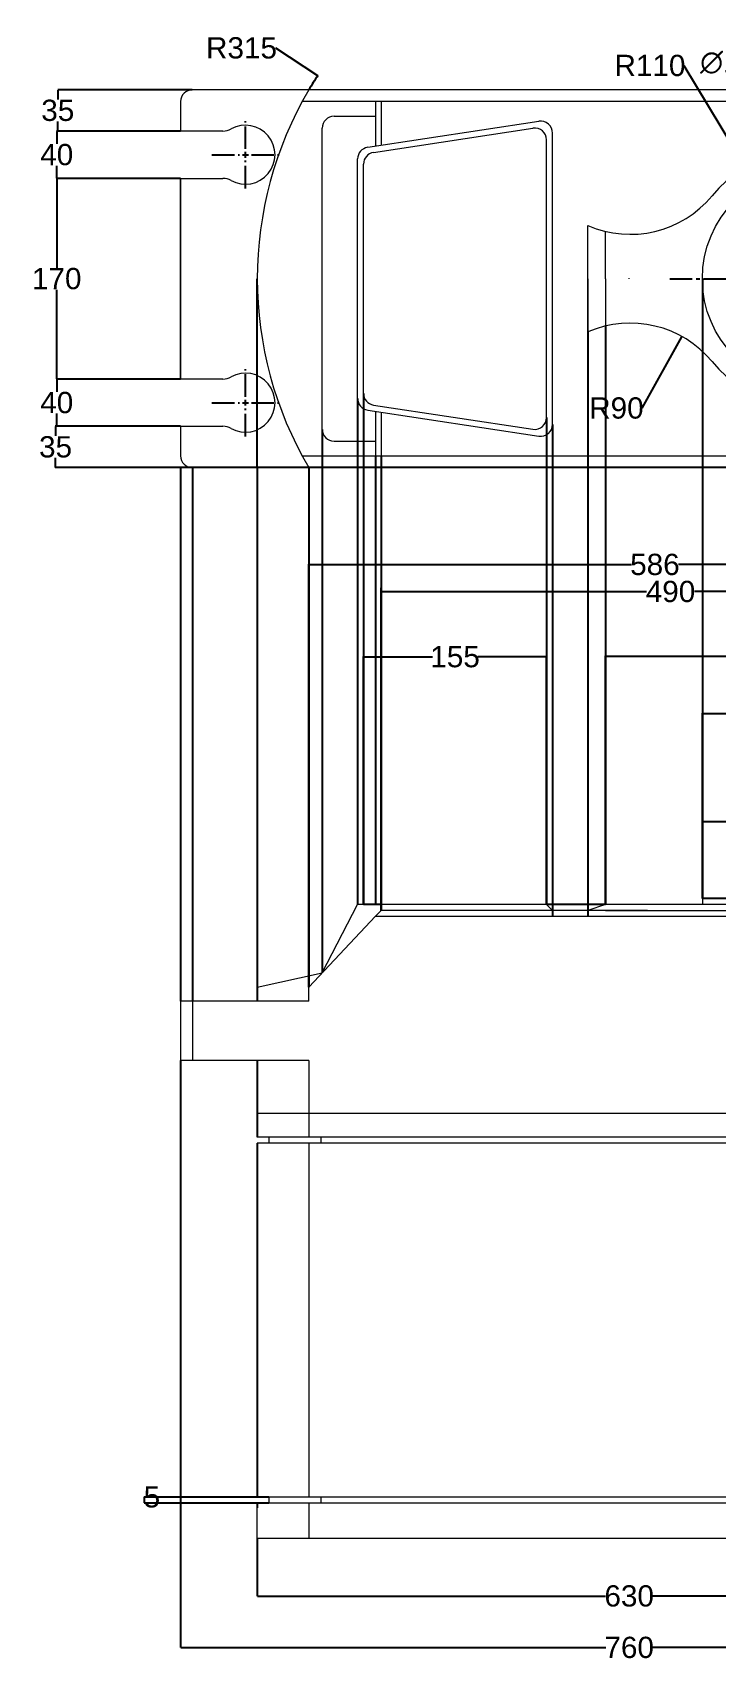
# Model space of a CAD drawing. Header units: millimetres. Extents: x -885 to 4638, y -1011 to 3687.
# Drawn here: x -885 to -306, y -1011 to 368 of the extents above; entities that cross this region are included whole.
import ezdxf

# ---------------------------------------------------------------- set-up
doc = ezdxf.new("R2010")
doc.units = ezdxf.units.MM
doc.linetypes.add('CENTER2', pattern=[28.575, 19.05, -3.175, 3.175, -3.175])
doc.layers.get('0').update_dxf_attribs({"lineweight": 20})
doc.layers.get('Defpoints').update_dxf_attribs({"color": 1})
doc.layers.add('Constructions', color=2, linetype='Continuous')
doc.layers.add('Dimensions', color=4, linetype='Continuous')
doc.layers.add('Projection Angle', color=5, linetype='Continuous', lineweight=25)
doc.styles.get("Standard").update_dxf_attribs({"font": 'arial.ttf'})
doc.dimstyles.get("Standard").update_dxf_attribs({"dimtxt": 18, "dimasz": 0.18, "dimexe": 0.18, "dimexo": 0.0625, "dimgap": 0.09, "dimtad": 0, "dimtih": 1, "dimtoh": 1, "dimdec": 0, "dimzin": 0, "dimdsep": 46, "dimtxsty": 'Standard', "dimcen": 0.09, "dimadec": 0, "dimazin": 0, "dimtfac": 1, "dimtdec": 0, "dimtofl": 0, "dimtmove": 0, "dimatfit": 3, "dimfxl": 1, "dimtolj": 1, "dimtzin": 0, "dimarcsym": 0})

# ---------------------------------------------------------------- blocks, each defined once
blk = doc.blocks.new('*D6')
at = {"layer": 'Defpoints', "color": 0, "transparency": 16777216}
for p in [(-335.3, 111.1), (-379.1, 32.3)]:
    blk.add_point(p, dxfattribs=at)
at = {"layer": 'Dimensions', "color": 0, "lineweight": -2, "transparency": 16777216}
for p, q in [((-369, 50.4), (-335.4, 110.9)), ((-369.2, 50.4), (-369, 50.4))]:
    blk.add_line(p, q, dxfattribs=at)
at = {"layer": 'Dimensions', "color": 0, "transparency": 16777216}
blk.add_solid([(-335.4, 110.9), (-335.3, 110.9), (-335.3, 111.1)], dxfattribs=at)
at = {"layer": 'Dimensions', "color": 0, "transparency": 16777216, "insert": (-390.8, 50.4), "char_height": 18, "attachment_point": 5}
blk.add_mtext('\\A1;R90', dxfattribs=at)
blk = doc.blocks.new('*D7')
at = {"layer": 'Defpoints', "color": 0, "transparency": 16777216}
for p in [(-760, 285), (-864.9, 245), (-760, 245)]:
    blk.add_point(p, dxfattribs=at)
at = {"layer": 'Dimensions', "color": 0, "lineweight": -2, "transparency": 16777216}
for p, q in [((-760.1, 285), (-865.1, 285)), ((-864.9, 284.8), (-864.9, 274.3)), ((-864.9, 245.2), (-864.9, 255.7)), ((-760.1, 245), (-865.1, 245))]:
    blk.add_line(p, q, dxfattribs=at)
at = {"layer": 'Dimensions', "color": 0, "transparency": 16777216}
for points in [[(-865, 284.8), (-864.9, 284.8), (-864.9, 285)], [(-865, 245.2), (-864.9, 245.2), (-864.9, 245)]]:
    blk.add_solid(points, dxfattribs=at)
at = {"layer": 'Dimensions', "color": 0, "transparency": 16777216, "insert": (-864.9, 265), "char_height": 18, "attachment_point": 5}
blk.add_mtext('\\A1;40', dxfattribs=at)
blk = doc.blocks.new('*D8')
at = {"layer": 'Defpoints', "color": 0, "transparency": 16777216}
for p in [(-750, 320), (-864, 285), (-760, 285)]:
    blk.add_point(p, dxfattribs=at)
at = {"layer": 'Dimensions', "color": 0, "lineweight": -2, "transparency": 16777216}
for p, q in [((-750.1, 320), (-864.1, 320)), ((-864, 319.8), (-864, 311.8)), ((-864, 285.2), (-864, 293.2)), ((-760.1, 285), (-864.1, 285))]:
    blk.add_line(p, q, dxfattribs=at)
at = {"layer": 'Dimensions', "color": 0, "transparency": 16777216}
for points in [[(-864, 319.8), (-863.9, 319.8), (-864, 320)], [(-864, 285.2), (-863.9, 285.2), (-864, 285)]]:
    blk.add_solid(points, dxfattribs=at)
at = {"layer": 'Dimensions', "color": 0, "transparency": 16777216, "insert": (-864, 302.5), "char_height": 18, "attachment_point": 5}
blk.add_mtext('\\A1;35', dxfattribs=at)
blk = doc.blocks.new('*D9')
at = {"layer": 'Defpoints', "color": 0, "transparency": 16777216}
for p in [(-864.9, 245), (-760, 245), (-760, 75)]:
    blk.add_point(p, dxfattribs=at)
at = {"layer": 'Dimensions', "color": 0, "lineweight": -2, "transparency": 16777216}
for p, q in [((-760.1, 245), (-865.1, 245)), ((-864.9, 244.8), (-864.9, 169.3)), ((-864.9, 75.2), (-864.9, 150.7)), ((-760.1, 75), (-865.1, 75))]:
    blk.add_line(p, q, dxfattribs=at)
at = {"layer": 'Dimensions', "color": 0, "transparency": 16777216}
for points in [[(-865, 244.8), (-864.9, 244.8), (-864.9, 245)], [(-865, 75.2), (-864.9, 75.2), (-864.9, 75)]]:
    blk.add_solid(points, dxfattribs=at)
at = {"layer": 'Dimensions', "color": 0, "transparency": 16777216, "insert": (-864.9, 160), "char_height": 18, "attachment_point": 5}
blk.add_mtext('\\A1;170', dxfattribs=at)
blk = doc.blocks.new('*D10')
at = {"layer": 'Defpoints', "color": 0, "transparency": 16777216}
for p in [(-760, 75), (-864.9, 35), (-760, 35)]:
    blk.add_point(p, dxfattribs=at)
at = {"layer": 'Dimensions', "color": 0, "lineweight": -2, "transparency": 16777216}
for p, q in [((-760.1, 75), (-865.1, 75)), ((-864.9, 74.8), (-864.9, 64.3)), ((-864.9, 35.2), (-864.9, 45.7)), ((-760.1, 35), (-865.1, 35))]:
    blk.add_line(p, q, dxfattribs=at)
at = {"layer": 'Dimensions', "color": 0, "transparency": 16777216}
for points in [[(-865, 74.8), (-864.9, 74.8), (-864.9, 75)], [(-865, 35.2), (-864.9, 35.2), (-864.9, 35)]]:
    blk.add_solid(points, dxfattribs=at)
at = {"layer": 'Dimensions', "color": 0, "transparency": 16777216, "insert": (-864.9, 55), "char_height": 18, "attachment_point": 5}
blk.add_mtext('\\A1;40', dxfattribs=at)
blk = doc.blocks.new('*D11')
at = {"layer": 'Defpoints', "color": 0, "transparency": 16777216}
for p in [(-760, 35), (-750, 0), (-865.9, 0)]:
    blk.add_point(p, dxfattribs=at)
at = {"layer": 'Dimensions', "color": 0, "lineweight": -2, "transparency": 16777216}
for p, q in [((-760.1, 35), (-866.1, 35)), ((-865.9, 34.8), (-865.9, 26.8)), ((-750.1, 0), (-866.1, 0)), ((-865.9, 0.2), (-865.9, 8.2))]:
    blk.add_line(p, q, dxfattribs=at)
at = {"layer": 'Dimensions', "color": 0, "transparency": 16777216}
for points in [[(-865.9, 34.8), (-865.8, 34.8), (-865.9, 35)], [(-865.9, 0.2), (-865.8, 0.2), (-865.9, 0)]]:
    blk.add_solid(points, dxfattribs=at)
at = {"layer": 'Dimensions', "color": 0, "transparency": 16777216, "insert": (-865.9, 17.5), "char_height": 18, "attachment_point": 5}
blk.add_mtext('\\A1;35', dxfattribs=at)
blk = doc.blocks.new('*D15')
at = {"layer": 'Defpoints', "color": 0, "transparency": 16777216}
for p in [(-242.1, 251.4), (-207.9, 68.6)]:
    blk.add_point(p, dxfattribs=at)
at = {"layer": 'Dimensions', "color": 0, "lineweight": -2, "transparency": 16777216}
for p, q in [((-259.4, 343.1), (-259.2, 343.1)), ((-259.2, 343.1), (-242.1, 251.6)), ((-225.1, 160), (-224.9, 160)), ((-225, 159.9), (-225, 160.1))]:
    blk.add_line(p, q, dxfattribs=at)
at = {"layer": 'Dimensions', "color": 0, "transparency": 16777216}
blk.add_solid([(-242.1, 251.6), (-242.1, 251.6), (-242.1, 251.4)], dxfattribs=at)
at = {"layer": 'Dimensions', "color": 0, "transparency": 16777216, "insert": (-289.2, 343.1), "char_height": 18, "attachment_point": 5}
blk.add_mtext('\\A1;∅186', dxfattribs=at)
blk = doc.blocks.new('*D16')
at = {"layer": 'Defpoints', "color": 0, "transparency": 16777216}
for p in [(-281.7, 254.2), (-225, 160)]:
    blk.add_point(p, dxfattribs=at)
at = {"layer": 'Dimensions', "color": 0, "lineweight": -2, "transparency": 16777216}
for p, q in [((-333.8, 340.5), (-333.6, 340.5)), ((-333.6, 340.5), (-281.8, 254.4)), ((-225.1, 160), (-224.9, 160)), ((-225, 159.9), (-225, 160.1))]:
    blk.add_line(p, q, dxfattribs=at)
at = {"layer": 'Dimensions', "color": 0, "transparency": 16777216}
blk.add_solid([(-281.8, 254.4), (-281.8, 254.4), (-281.7, 254.2)], dxfattribs=at)
at = {"layer": 'Dimensions', "color": 0, "transparency": 16777216, "insert": (-362.4, 340.5), "char_height": 18, "attachment_point": 5}
blk.add_mtext('\\A1;R110', dxfattribs=at)
blk = doc.blocks.new('*U17')
at = {"layer": 'Defpoints', "color": 0, "linetype": 'CENTER2', "transparency": 16777216}
for p, q in [((0, 5), (0, 28.5)), ((-28.5, 0), (-5, 0)), ((5, 0), (28.5, 0)), ((0, -28.5), (0, -5))]:
    blk.add_line(p, q, dxfattribs=at)
at = {"layer": 'Defpoints', "color": 0, "linetype": 'Continuous', "transparency": 16777216}
for p, q in [((-2.5, 0), (2.5, 0)), ((0, -2.5), (0, 2.5))]:
    blk.add_line(p, q, dxfattribs=at)
blk = doc.blocks.new('*U18')
at = {"layer": 'Defpoints', "color": 0, "linetype": 'CENTER2', "transparency": 16777216}
for p, q in [((0, 5), (0, 28.5)), ((-28.5, 0), (-5, 0)), ((5, 0), (28.5, 0)), ((0, -28.5), (0, -5))]:
    blk.add_line(p, q, dxfattribs=at)
at = {"layer": 'Defpoints', "color": 0, "linetype": 'Continuous', "transparency": 16777216}
for p, q in [((-2.5, 0), (2.5, 0)), ((0, -2.5), (0, 2.5))]:
    blk.add_line(p, q, dxfattribs=at)
blk = doc.blocks.new('*U20')
at = {"layer": 'Defpoints', "color": 0, "linetype": 'CENTER2', "transparency": 16777216}
for p, q in [((0, 22), (0, 113.5)), ((-120.6, 0), (-22, 0)), ((22, 0), (166.9, 0)), ((0, -113.5), (0, -22))]:
    blk.add_line(p, q, dxfattribs=at)
at = {"layer": 'Defpoints', "color": 0, "linetype": 'Continuous', "transparency": 16777216}
for p, q in [((-11, 0), (11, 0)), ((0, -11), (0, 11))]:
    blk.add_line(p, q, dxfattribs=at)
blk = doc.blocks.new('*D38')
at = {"layer": 'Defpoints', "color": 0, "transparency": 16777216}
for p in [(-112, 325.5), (-380, 160)]:
    blk.add_point(p, dxfattribs=at)
at = {"layer": 'Dimensions', "color": 0, "lineweight": -2, "transparency": 16777216}
for p, q in [((-61.4, 356.6), (-111.8, 325.6)), ((-61.2, 356.6), (-61.4, 356.6)), ((-380.1, 160), (-379.9, 160)), ((-380, 159.9), (-380, 160.1))]:
    blk.add_line(p, q, dxfattribs=at)
blk.add_arc((-380, 160), 315, 30.5378, 31.7184, dxfattribs=at)
at = {"layer": 'Dimensions', "color": 0, "transparency": 16777216}
blk.add_solid([(-111.8, 325.6), (-111.8, 325.5), (-112, 325.5)], dxfattribs=at)
at = {"layer": 'Dimensions', "color": 0, "transparency": 16777216, "insert": (-32.6, 356.6), "char_height": 18, "attachment_point": 5}
blk.add_mtext('\\A1;R315', dxfattribs=at)
blk = doc.blocks.new('*D39')
at = {"layer": 'Defpoints', "color": 0, "transparency": 16777216}
for p in [(-643.8, 332.1), (-380, 160)]:
    blk.add_point(p, dxfattribs=at)
at = {"layer": 'Dimensions', "color": 0, "lineweight": -2, "transparency": 16777216}
for p, q in [((-679.7, 355.4), (-679.6, 355.4)), ((-679.6, 355.4), (-644, 332.2)), ((-380.1, 160), (-379.9, 160)), ((-380, 159.9), (-380, 160.1))]:
    blk.add_line(p, q, dxfattribs=at)
blk.add_arc((-380, 160), 315, 146.8527, 149.4622, dxfattribs=at)
at = {"layer": 'Dimensions', "color": 0, "transparency": 16777216}
blk.add_solid([(-644, 332.2), (-644, 332.2), (-643.8, 332.1)], dxfattribs=at)
at = {"layer": 'Dimensions', "color": 0, "transparency": 16777216, "insert": (-708.4, 355.4), "char_height": 18, "attachment_point": 5}
blk.add_mtext('\\A1;R315', dxfattribs=at)
blk = doc.blocks.new('*D40')
at = {"layer": 'Defpoints', "color": 0, "transparency": 16777216}
for p in [(-133.9, 293.5), (-380, 160)]:
    blk.add_point(p, dxfattribs=at)
at = {"layer": 'Dimensions', "color": 0, "lineweight": -2, "transparency": 16777216}
for p, q in [((-63.9, 331.5), (-133.7, 293.6)), ((-63.8, 331.5), (-63.9, 331.5)), ((-380.1, 160), (-379.9, 160)), ((-380, 159.9), (-380, 160.1))]:
    blk.add_line(p, q, dxfattribs=at)
at = {"layer": 'Dimensions', "color": 0, "transparency": 16777216}
blk.add_solid([(-133.7, 293.6), (-133.7, 293.6), (-133.9, 293.5)], dxfattribs=at)
at = {"layer": 'Dimensions', "color": 0, "transparency": 16777216, "insert": (-35.2, 331.5), "char_height": 18, "attachment_point": 5}
blk.add_mtext('\\A1;R280', dxfattribs=at)
blk = doc.blocks.new('*D41')
at = {"layer": 'Defpoints', "color": 0, "transparency": 16777216}
for p in [(-695, -907), (-65, -907), (-695, -955.7)]:
    blk.add_point(p, dxfattribs=at)
at = {"layer": 'Dimensions', "color": 0, "lineweight": -2, "transparency": 16777216}
for p, q in [((-695, -907.1), (-695, -955.9)), ((-65, -907.1), (-65, -955.9)), ((-694.8, -955.7), (-400, -955.7)), ((-65.2, -955.7), (-360, -955.7))]:
    blk.add_line(p, q, dxfattribs=at)
at = {"layer": 'Dimensions', "color": 0, "transparency": 16777216}
for points in [[(-694.8, -955.7), (-694.8, -955.7), (-695, -955.7)], [(-65.2, -955.7), (-65.2, -955.7), (-65, -955.7)]]:
    blk.add_solid(points, dxfattribs=at)
at = {"layer": 'Dimensions', "color": 0, "transparency": 16777216, "insert": (-380, -955.7), "char_height": 18, "attachment_point": 5}
blk.add_mtext('\\A1;630', dxfattribs=at)
blk = doc.blocks.new('*D42')
at = {"layer": 'Defpoints', "color": 0, "transparency": 16777216}
for p in [(-760, -502), (0, -502), (0, -999.3)]:
    blk.add_point(p, dxfattribs=at)
at = {"layer": 'Dimensions', "color": 0, "lineweight": -2, "transparency": 16777216}
for p, q in [((-760, -502.1), (-760, -999.4)), ((0, -502.1), (0, -999.4)), ((-759.8, -999.3), (-399.9, -999.3)), ((-0.2, -999.3), (-360.1, -999.3))]:
    blk.add_line(p, q, dxfattribs=at)
at = {"layer": 'Dimensions', "color": 0, "transparency": 16777216}
for points in [[(-759.8, -999.2), (-759.8, -999.3), (-760, -999.3)], [(-0.2, -999.2), (-0.2, -999.3), (0, -999.3)]]:
    blk.add_solid(points, dxfattribs=at)
at = {"layer": 'Dimensions', "color": 0, "transparency": 16777216, "insert": (-380, -999.3), "char_height": 18, "attachment_point": 5}
blk.add_mtext('\\A1;760', dxfattribs=at)
blk = doc.blocks.new('*D45')
at = {"layer": 'Defpoints', "color": 0, "transparency": 16777216}
for p in [(-132, -208.2), (-318, -365), (-132, -365)]:
    blk.add_point(p, dxfattribs=at)
at = {"layer": 'Dimensions', "color": 0, "lineweight": -2, "transparency": 16777216}
for p, q in [((-318, -364.9), (-318, -208)), ((-317.8, -208.2), (-244.1, -208.2)), ((-132.2, -208.2), (-205.9, -208.2)), ((-132, -364.9), (-132, -208))]:
    blk.add_line(p, q, dxfattribs=at)
at = {"layer": 'Dimensions', "color": 0, "transparency": 16777216}
for points in [[(-317.8, -208.1), (-317.8, -208.2), (-318, -208.2)], [(-132.2, -208.1), (-132.2, -208.2), (-132, -208.2)]]:
    blk.add_solid(points, dxfattribs=at)
at = {"layer": 'Dimensions', "color": 0, "transparency": 16777216, "insert": (-225, -208.2), "char_height": 18, "attachment_point": 5}
blk.add_mtext('\\A1;186', dxfattribs=at)
blk = doc.blocks.new('*D46')
at = {"layer": 'Defpoints', "color": 0, "transparency": 16777216}
for p in [(-115, -159.6), (-115, -162.7), (-400, -171.3)]:
    blk.add_point(p, dxfattribs=at)
at = {"layer": 'Dimensions', "color": 0, "lineweight": -2, "transparency": 16777216}
for p, q in [((-400, -171.2), (-400, -159.4)), ((-399.8, -159.6), (-277.7, -159.6)), ((-115.2, -159.6), (-237.3, -159.6)), ((-115, -162.6), (-115, -159.4))]:
    blk.add_line(p, q, dxfattribs=at)
at = {"layer": 'Dimensions', "color": 0, "transparency": 16777216}
for points in [[(-399.8, -159.5), (-399.8, -159.6), (-400, -159.6)], [(-115.2, -159.5), (-115.2, -159.6), (-115, -159.6)]]:
    blk.add_solid(points, dxfattribs=at)
at = {"layer": 'Dimensions', "color": 0, "transparency": 16777216, "insert": (-257.5, -159.6), "char_height": 18, "attachment_point": 5}
blk.add_mtext('\\A1;285', dxfattribs=at)
blk = doc.blocks.new('*D47')
at = {"layer": 'Defpoints', "color": 0, "transparency": 16777216}
for p in [(-605, -160.2), (-605, -370), (-450, -370)]:
    blk.add_point(p, dxfattribs=at)
at = {"layer": 'Dimensions', "color": 0, "lineweight": -2, "transparency": 16777216}
for p, q in [((-605, -369.9), (-605, -160.1)), ((-604.8, -160.2), (-546.7, -160.2)), ((-450.2, -160.2), (-508.3, -160.2)), ((-450, -369.9), (-450, -160.1))]:
    blk.add_line(p, q, dxfattribs=at)
at = {"layer": 'Dimensions', "color": 0, "transparency": 16777216}
for points in [[(-604.8, -160.2), (-604.8, -160.3), (-605, -160.2)], [(-450.2, -160.2), (-450.2, -160.3), (-450, -160.2)]]:
    blk.add_solid(points, dxfattribs=at)
at = {"layer": 'Dimensions', "color": 0, "transparency": 16777216, "insert": (-527.5, -160.2), "char_height": 18, "attachment_point": 5}
blk.add_mtext('\\A1;155', dxfattribs=at)
blk = doc.blocks.new('*D48')
at = {"layer": 'Defpoints', "color": 0, "transparency": 16777216}
for p in [(-590, -105), (-100, -105), (-100, -105)]:
    blk.add_point(p, dxfattribs=at)
at = {"layer": 'Dimensions', "color": 0, "lineweight": -2, "transparency": 16777216}
for p, q in [((-590, -105), (-590, -104.9)), ((-589.8, -105), (-365.3, -105)), ((-100.2, -105), (-324.7, -105)), ((-100, -105), (-100, -104.9))]:
    blk.add_line(p, q, dxfattribs=at)
at = {"layer": 'Dimensions', "color": 0, "transparency": 16777216}
for points in [[(-589.8, -105), (-589.8, -105.1), (-590, -105)], [(-100.2, -105), (-100.2, -105.1), (-100, -105)]]:
    blk.add_solid(points, dxfattribs=at)
at = {"layer": 'Dimensions', "color": 0, "transparency": 16777216, "insert": (-345, -105), "char_height": 18, "attachment_point": 5}
blk.add_mtext('\\A1;490', dxfattribs=at)
blk = doc.blocks.new('*D49')
at = {"layer": 'Defpoints', "color": 0, "transparency": 16777216}
for p in [(-790.6, -872), (-685, -872), (-685, -877)]:
    blk.add_point(p, dxfattribs=at)
at = {"layer": 'Dimensions', "color": 0, "lineweight": -2, "transparency": 16777216}
for p, q in [((-685.1, -872), (-790.7, -872)), ((-685.1, -877), (-790.7, -877)), ((-790.6, -872), (-790.6, -871.8)), ((-790.6, -871.8), (-790.4, -871.8)), ((-790.6, -876.8), (-790.6, -872.2))]:
    blk.add_line(p, q, dxfattribs=at)
at = {"layer": 'Dimensions', "color": 0, "transparency": 16777216}
for points in [[(-790.6, -872.2), (-790.5, -872.2), (-790.6, -872)], [(-790.6, -876.8), (-790.5, -876.8), (-790.6, -877)]]:
    blk.add_solid(points, dxfattribs=at)
at = {"layer": 'Dimensions', "color": 0, "transparency": 16777216, "insert": (-784.3, -871.8), "char_height": 18, "attachment_point": 5}
blk.add_mtext('\\A1;5', dxfattribs=at)
blk = doc.blocks.new('*D50')
at = {"layer": 'Defpoints', "color": 0, "transparency": 16777216}
for p in [(-65, -82.1), (-651.3, -440), (-65, -440)]:
    blk.add_point(p, dxfattribs=at)
at = {"layer": 'Dimensions', "color": 0, "lineweight": -2, "transparency": 16777216}
for p, q in [((-651.3, -439.9), (-651.3, -81.9)), ((-651.2, -82.1), (-378.1, -82.1)), ((-65.2, -82.1), (-338.2, -82.1)), ((-65, -439.9), (-65, -81.9))]:
    blk.add_line(p, q, dxfattribs=at)
at = {"layer": 'Dimensions', "color": 0, "transparency": 16777216}
for points in [[(-651.2, -82), (-651.2, -82.1), (-651.3, -82.1)], [(-65.2, -82), (-65.2, -82.1), (-65, -82.1)]]:
    blk.add_solid(points, dxfattribs=at)
at = {"layer": 'Dimensions', "color": 0, "transparency": 16777216, "insert": (-358.2, -82.1), "char_height": 18, "attachment_point": 5}
blk.add_mtext('\\A1;586', dxfattribs=at)

msp = doc.modelspace()

# ---------------------------------------------------------------- linework, layer by layer
for p, q in [((-10, 320), (-750, 320)), ((-760, 310), (-760, 285)), ((-143.6, 310), (-657, 310)), ((-595, 310), (-595, 272.3)), ((-590, 310), (-590, 273)), ((-630, 297.6), (-595, 297.6)), ((-601.5, 271.3), (-456.5, 293.3)), ((-724.1, 285), (-760, 285)), ((-640, 32.4), (-640, 287.6)), ((-596.5, 267), (-461.5, 287.4)), ((-450, 42.4), (-450, 277.6)), ((-445, 36.6), (-445, 283.4)), ((-610, 58.6), (-610, 261.4)), ((-605, 62.9), (-605, 257.1)), ((-760, 245), (-760, 75)), ((-760, 75), (-760, 245)), ((-760, 245), (-724.1, 245)), ((-415, 115), (-415, 205)), ((-400, 160), (-400, 200)), ((-415, 160), (-415, 115)), ((-400, 160), (-400, 120)), ((-724.1, 75), (-760, 75)), ((-601.5, 48.7), (-456.5, 26.7)), ((-596.5, 53), (-461.5, 32.6)), ((-595, 47.7), (-595, 10)), ((-590, 47), (-590, 10)), ((-760, 35), (-760, 10)), ((-760, 35), (-724.1, 35)), ((-630, 22.4), (-595, 22.4)), ((-750, 0), (-10, 0)), ((-657, 10), (-143.6, 10)), ((-640, -427.9), (-610, -370)), ((-605, -370), (-610, -370)), ((-450, -370), (-605, -370)), ((-450, -370), (-445, -375)), ((-400, -370), (-415, -375)), ((-324.9, -370), (-400, -370)), ((-127, -370), (-324.9, -370)), ((-318, -365), (-132, -365)), ((-318, -365), (-318, -370)), ((-651.3, -440), (-595, -380)), ((-590, -375), (-595, -380)), ((-595, -380), (-150.2, -380)), ((-364.5, -375), (-590, -375)), ((-400, -375), (-107.6, -375)), ((-364.5, -375), (-107.6, -375)), ((-695, -440), (-640, -427.9)), ((-695, -452), (-695, -440)), ((-651.3, -452), (-651.3, -440)), ((-760, -452), (-760, -502)), ((-651.3, -452), (-760, -452)), ((-750, -452), (-750, -502)), ((-695, -452), (-695, -445)), ((-651.3, -502), (-760, -502)), ((-695, -567), (-695, -502)), ((-651.3, -502), (-651.3, -567)), ((-65, -547), (-695, -547)), ((-65, -567), (-695, -567)), ((-65, -572), (-695, -572)), ((-695, -872), (-695, -572)), ((-685, -572), (-685, -567)), ((-651.3, -572), (-651.3, -872)), ((-641.3, -567), (-641.3, -572)), ((-65, -872), (-695, -872)), ((-695, -907), (-695, -877)), ((-65, -877), (-695, -877)), ((-685, -877), (-685, -872)), ((-651.3, -877), (-651.3, -907)), ((-641.3, -872), (-641.3, -877)), ((-65, -907), (-695, -907))]:
    msp.add_line(p, q)
msp.add_circle((-225, 160), 93)
for centre, radius, start, end in [((-750, 310), 10, 90, 180), ((-380, 160), 315, 149.4735, 210.5265), ((-705, 265), 25, 240.7224, 119.2776), ((-630, 287.6), 10, 90, 180), ((-455, 283.4), 10, 0, 98.6156), ((-724.1, 299.1), 14.1, 270, 299.2776), ((-460, 277.6), 10, 0, 98.6156), ((-600, 261.4), 10, 98.6156, 180), ((-595, 257.1), 10, 98.6156, 180), ((-225, 160), 110, 219.6392, 140.3608), ((-724.1, 230.9), 14.1, 60.7224, 90), ((-379.1, 287.7), 90.1, 246.5326, 320.3608), ((-379.1, 32.3), 90.1, 39.6392, 113.4674), ((-724.1, 89.1), 14.1, 270, 299.2776), ((-705, 55), 25, 240.7224, 119.2776), ((-600, 58.6), 10, 180, 261.3844), ((-595, 62.9), 10, 180, 261.3844), ((-460, 42.4), 10, 261.3844, 0), ((-724.1, 20.9), 14.1, 60.7224, 90), ((-630, 32.4), 10, 180, 270), ((-455, 36.6), 10, 261.3844, 0), ((-750, 10), 10, 180, 270)]:
    msp.add_arc(centre, radius, start, end)
at = {"layer": 'Constructions'}
for p, q in [((-695, 0), (-695, 160)), ((-318, 160), (-318, -365)), ((-415, 115), (-415, -380)), ((-400, 120), (-400, -370)), ((-610, 58.6), (-610, -370)), ((-605, 62.9), (-605, -370)), ((-450, 42.4), (-450, -370)), ((-640, 32.4), (-640, -427.9)), ((-445, 36.6), (-445, -380)), ((-760, 0), (-760, -452)), ((-750, 0), (-750, -452)), ((-695, 0), (-695, -452)), ((-651.3, 0), (-651.3, -440)), ((-595, 10), (-595, -370)), ((-590, 10), (-590, -375)), ((-590, -370), (-605, -370)), ((-400, -370), (-450, -370)), ((-260, -365), (-318, -365)), ((-695, -502), (-695, -567)), ((-695, -572), (-695, -872)), ((-695, -877), (-695, -880.9))]:
    msp.add_line(p, q, dxfattribs=at)
at = {"layer": 'Dimensions'}
for p, q in [((-590, -375), (-590, -101.9)), ((-400, -370), (-400, -171.3))]:
    msp.add_line(p, q, dxfattribs=at)
at = {"layer": 'Projection Angle'}
for p, q in [((7.3, 0), (-829.2, 0)), ((0, -300), (-318.7, -300))]:
    msp.add_line(p, q, dxfattribs=at)

# ---------------------------------------------------------------- block references
at = {"layer": 'Defpoints', "linetype": 'CENTER2'}
for name, p in [('*U17', (-705, 265)), ('*U20', (-225, 160)), ('*U18', (-705, 55))]:
    msp.add_blockref(name, p, dxfattribs=at)

# ---------------------------------------------------------------- dimensions: what is measured, and where the dimension line sits
at = {"layer": 'Dimensions'}
for center, mpoint, picture, middle in [((-380, 160), (-643.8, 332.1), '*D39', (-708.4, 355.4)), ((-380, 160), (-112, 325.5), '*D38', (-32.6, 356.6)), ((-225, 160), (-281.7, 254.2), '*D16', (-362.4, 340.5)), ((-380, 160), (-133.9, 293.5), '*D40', (-35.2, 331.5)), ((-379.1, 32.3), (-335.3, 111.1), '*D6', (-390.8, 50.4))]:
    dim = msp.add_radius_dim(center=center, mpoint=mpoint, dimstyle='Standard', dxfattribs=at)
    dim.commit()
    dim.dimension.update_dxf_attribs({"geometry": picture, "text_midpoint": middle, "dimtype": 164})
dim = msp.add_diameter_dim_2p(p1=(-207.9, 68.6), p2=(-242.1, 251.4), dimstyle='Standard', dxfattribs=at)
dim.commit()
dim.dimension.update_dxf_attribs({"geometry": '*D15', "text_midpoint": (-289.2, 343.1), "dimtype": 163})
for base, p1, p2, angle, picture, middle in [((-864, 285), (-750, 320), (-760, 285), 270, '*D8', (-864, 302.5)), ((-864.9, 245), (-760, 285), (-760, 245), 270, '*D7', (-864.9, 265)), ((-864.9, 245), (-760, 75), (-760, 245), 90, '*D9', (-864.9, 160)), ((-864.9, 35), (-760, 75), (-760, 35), 270, '*D10', (-864.9, 55)), ((-865.9, 0), (-760, 35), (-750, 0), 90, '*D11', (-865.9, 17.5)), ((-65, -82.1), (-651.3, -440), (-65, -440), 180, '*D50', (-358.2, -82.1)), ((-100, -105), (-590, -105), (-100, -105), 180, '*D48', (-345, -105)), ((-115, -159.6), (-400, -171.3), (-115, -162.7), 180, '*D46', (-257.5, -159.6)), ((-790.6, -872), (-685, -877), (-685, -872), 90, '*D49', (-784.3, -871.8))]:
    dim = msp.add_linear_dim(base=base, p1=p1, p2=p2, angle=angle, dimstyle='Standard', dxfattribs=at)
    dim.commit()
    dim.dimension.update_dxf_attribs({"geometry": picture, "text_midpoint": middle})
for base, p1, p2, picture, middle in [((-605, -160.2), (-450, -370), (-605, -370), '*D47', (-527.5, -160.2)), ((-132, -208.2), (-318, -365), (-132, -365), '*D45', (-225, -208.2)), ((0, -999.3), (-760, -502), (0, -502), '*D42', (-380, -999.3)), ((-695, -955.7), (-65, -907), (-695, -907), '*D41', (-380, -955.7))]:
    dim = msp.add_linear_dim(base=base, p1=p1, p2=p2, dimstyle='Standard', dxfattribs=at)
    dim.commit()
    dim.dimension.update_dxf_attribs({"geometry": picture, "text_midpoint": middle})

doc.saveas('drawing.dxf')
